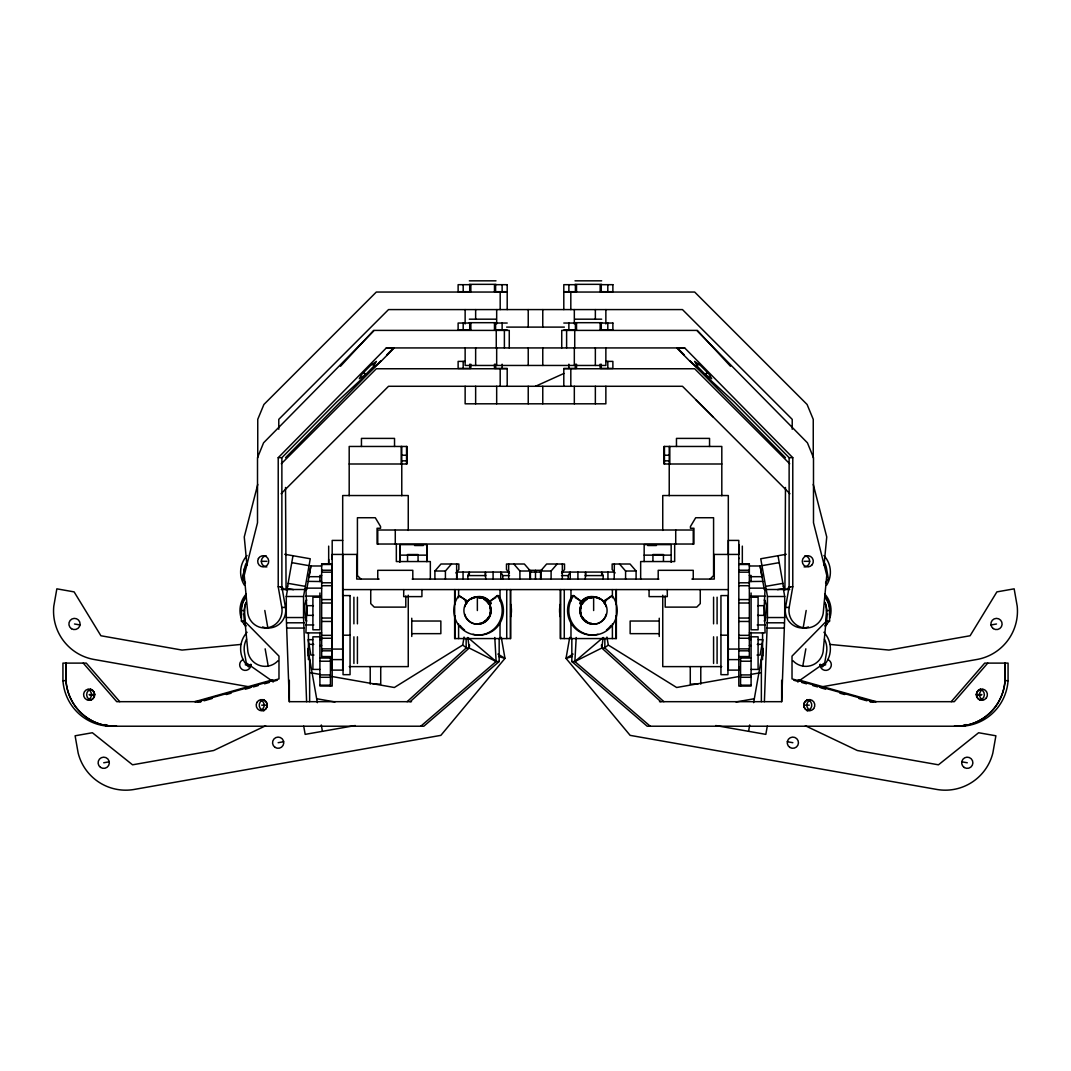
<?xml version="1.0" encoding="UTF-8"?>
<svg xmlns="http://www.w3.org/2000/svg" width="1071" height="1071" viewBox="0 0 1071 1071"><rect width="100%" height="100%" fill="white"/><g stroke="black" fill="none" stroke-linecap="round" stroke-linejoin="round"><path stroke-width="1.5" d="M65.974 680.647L65.974 663.11L65.974 680.647A49.052 48.302 90 0 0 113.62 726.218A49.052 48.302 -90 0 1 65.974 680.647L62.935 680.647L62.935 663.11L86.282 663.11L119.765 701.679M246.009 625.718L241.417 621.046L241.417 610.537A21.032 20.71 -90 0 1 245.701 597.725M241.417 621.046L244.456 621.046L244.456 610.537A21.032 20.71 90 0 1 246.035 602.478A21.032 20.71 -90 0 0 244.456 610.537L244.456 621.046L278.982 656.108L278.982 678.894L197.854 701.679L194.802 701.679L272.757 679.777M285.529 487.479L286.077 589.947M411.532 701.679L289.331 701.679L286.292 617.539L286.292 596.507L287.51 589.505M289.331 701.679L289.331 680.286M306.601 701.679L303.548 617.539L303.548 596.507L304.766 589.505M321.661 632.894L305.904 632.894L306.761 610.524L305.904 588.14L321.661 588.14M328.677 559.343L328.677 564.27L328.677 546.116M342.693 554.43L342.693 670.111L332.184 670.111L332.184 554.43L356.723 554.43L356.723 579.076L379.107 579.076M399.844 561.217L399.844 544.617L426.834 544.617L426.834 561.525L426.834 544.617M456.822 579.09L456.822 572.075L509.274 572.075M407.114 701.679L466.153 648.022L466.153 638.236M469.326 574.873L469.326 572.075L467.84 575.582L467.84 579.09M477.358 610.537L477.358 596.855M485.404 576.278L485.404 572.075L485.712 579.09M62.935 680.647A49.052 48.302 90 0 0 110.567 726.218L423.821 726.218L499.166 661.53L499.166 638.503M500.759 579.09L500.759 572.075L502.768 575.582L502.768 579.09M561.74 347.928L561.74 330.404L696.726 330.404L807.427 442.818L813.491 457.692L813.491 522.742L826.772 575.328L823.184 613.522A17.524 17.256 90 0 1 803.196 627.74A17.524 17.256 90 0 1 789.193 607.431L792.781 586.774L792.781 457.692L684.69 347.928L386.31 347.928L278.219 457.692L278.219 586.774L281.807 607.431A17.524 17.256 -90 0 1 267.804 627.74A17.524 17.256 -90 0 1 247.816 613.522L244.228 575.328L257.509 522.742L257.509 457.692L263.573 442.818L374.274 330.404L509.261 330.404L509.261 347.928M563.801 386.283L563.801 368.759L694.677 368.759L789.675 463.756M563.801 309.586L563.801 292.048L694.677 292.048L807.092 404.477L813.25 419.35L813.25 457.705M566.613 347.928L566.613 330.404M570.816 386.283L570.816 368.759M570.816 309.586L570.816 292.048M574.725 347.928L574.725 330.404M728.307 554.43L728.307 540.413L738.816 540.413L738.816 554.43L714.277 554.443L714.277 579.076L691.893 579.076M738.816 666.885L738.816 670.111L728.307 670.111L728.307 495.538L662.748 495.538L662.748 530.426M738.816 558.741L738.816 557.937M761.361 701.679L761.361 659.602L762.579 659.616L762.579 632.894M764.399 701.679L767.452 617.539L767.452 596.507L766.234 589.505M659.468 701.679L781.669 701.679L784.708 617.539L784.708 596.507L783.49 589.505M808.444 626.95A17.524 17.256 90 0 1 785.538 607.431L789.126 586.774L789.126 457.692L734.251 401.96L688.974 360.325L676.778 347.928L684.69 347.928M825.299 597.725A21.032 20.71 90 0 1 829.583 610.537L829.583 621.046L826.544 621.046L826.544 610.537A21.032 20.71 -90 0 0 824.965 602.478A21.032 20.71 90 0 1 826.544 610.537L826.544 621.046L792.018 656.108L792.018 678.894L873.146 701.679L876.198 701.679L798.243 679.777M1005.026 680.647L1005.026 663.11L1005.026 680.647A49.052 48.302 -90 0 1 957.38 726.218A49.052 48.302 90 0 0 1005.026 680.647L1008.065 680.647L1008.065 663.11L984.718 663.11L951.235 701.679M308.113 655.867L308.274 650.967M650.231 726.218L574.873 661.53L576.211 637.499M585.288 579.09L585.596 572.075L585.596 576.278M749.339 632.894L765.096 632.894L764.239 605.677L765.096 588.14L749.339 588.14M824.054 565.207L826.745 536.973L813.25 484.4M826.745 613.683L823.104 651.864A17.524 17.524 0 0 1 792.915 660.66M410.166 701.679L469.192 648.022L469.58 645.023M660.834 701.679L601.808 648.022L603.147 637.499L574.873 661.53L571.834 661.53L571.834 638.503M784.923 589.947L785.471 487.479M803.196 627.74L806.182 610.47M245.473 582.945L242.635 578.889L244.456 568.527A21.032 21.032 0 0 1 246.102 563.292M287.51 586.801L287.644 586.011M286.934 590.041L292.985 555.729M304.833 589.492L310.255 558.767L284.752 554.283M306.895 588.581L310.885 565.983L321.661 565.983M309.077 576.185L310.885 565.983M331.863 676.497L394.342 687.502L462.685 645.077L464.104 637.058M569.732 637.325L566.024 658.384L630.136 735.362L937.299 789.528A49.052 49.052 0 0 0 992.844 753.047L995.896 735.79L978.626 732.738L938.45 764.814L857.322 750.503L805.379 725.777M748.575 731.332L749.7 724.96M753.636 702.656L763.181 648.477M767.291 726.138L765.832 734.371L715.696 725.536M802.795 666.082L805.834 648.825M242.635 578.889L244.456 568.527M309.894 571.593L310.121 570.321M489.675 605.637L490.772 600.617L497.212 595.596L498.43 595.596A24.539 24.164 -89.8 0 1 472.994 634.246M603.937 603.134L604.486 600.617L612.13 595.596A24.539 24.164 89.8 0 1 609.292 628.623A24.539 24.164 89.8 0 1 576.64 628.623A24.539 24.164 89.8 0 1 573.788 595.596L572.57 595.596A24.539 24.164 89.8 0 0 598.006 634.246M604.874 604.379L605.704 600.617L612.13 595.596M257.75 484.4L244.255 536.973L246.946 565.207M371.945 363.658L373.98 365.72L376.403 361.382L370.285 365.72L361.744 374.408L359.32 378.746L365.747 374.408L374.288 365.72L372.253 363.658M568.232 579.09L568.232 575.582L570.241 572.075L570.241 579.09M825.527 582.945L828.365 578.889L826.544 568.527A21.032 21.032 0 0 0 824.898 563.292M434.906 579.09L434.906 571.017L440.971 564.002L458.843 564.002L458.843 569.531L455.885 572.945M445.416 579.076L445.416 571.017L451.493 564.002M540.574 579.09L540.574 571.017L546.652 564.002L564.524 564.015L564.524 569.531L561.565 572.945M551.096 579.076L551.096 571.017L557.174 564.002M987.757 663.11L954.274 701.679L870.107 701.679L873.146 701.679M340.484 366.269L373.672 330.404M250.801 664.489L248.579 666.912A24.539 24.539 0 0 1 247.066 632.251M262.556 626.95A17.524 17.256 -90 0 0 285.462 607.431L281.874 586.774L281.874 457.692L336.749 401.96L382.026 360.325L394.222 347.928L386.31 347.928M285.529 457.692L380.834 360.914M386.644 355.01L393.619 347.928M699.055 363.658L697.02 365.72L694.597 361.382L700.702 365.72L709.256 374.408L711.68 378.746L705.254 374.408L696.712 365.72L698.747 363.658M705.254 374.408L707.288 372.333M705.561 374.408L707.596 372.333M824.991 625.718L829.583 621.046M281.312 463.756L376.309 368.759L507.199 368.759L507.199 386.283M281.097 493.718L388.532 386.283L682.468 386.283L789.903 493.718M710.073 579.076L713.581 575.582L713.581 517.735L695.695 517.735L690.447 526.504L690.447 528.257L693.954 528.257L693.954 544.028L377.059 544.028L377.059 528.257L380.553 528.257L380.553 526.504L375.305 517.735L357.419 517.735L357.419 575.582L360.927 579.076M420.769 726.218L496.127 661.53L499.166 661.53M495.846 597.605L490.772 600.617M604.432 647.928L608.315 645.077L606.896 637.058M797.641 681.852L824.724 662.882L826.544 652.534A21.032 21.032 0 0 0 824.483 639.173M573.092 654.086L566.024 658.384L572.182 656.577M574.873 661.53L601.808 648.022L604.847 648.022L663.886 701.679M265.621 725.777L213.678 750.503L132.55 764.814L92.374 732.738L75.104 735.79L78.156 753.047A49.052 49.052 0 0 0 133.701 789.528L440.864 735.362L504.977 658.384L501.268 637.325M535.5 386.283L563.868 373.471M204.079 700.782L212.031 698.546M226.342 694.53L231.122 693.191M245.433 689.162L250.212 687.823M253.385 686.926L258.165 685.587M264.524 683.807L269.29 682.468M272.476 681.571L277.255 680.232M786.248 554.283L760.745 558.767L766.167 589.492M761.963 565.675L779.233 562.636M765.618 586.386L782.888 583.347M777.519 589.626L783.798 588.528M103.713 762.78L109.242 761.802M355.304 725.536L305.168 734.371L303.709 726.138M278.152 742.698L283.681 741.721M990.983 624.969L996.499 623.991M739.137 676.497L676.658 687.502L608.315 645.077M750.637 674.462L760.504 672.722M820.199 665.76L825.714 664.783M736.018 701.96L754.091 698.774M819.784 687.18L977.475 659.375A49.052 49.052 0 0 0 1017.196 606.106L1014.157 588.836L996.887 591.888L970.098 635.759L888.97 650.07L830.065 644.434M240.935 644.434L182.03 650.07L100.902 635.759L74.113 591.888L56.843 588.836L53.804 606.106A49.052 49.052 0 0 0 93.525 659.375L251.216 687.18M581.325 605.637L580.228 600.617L575.154 597.605M604.486 600.617L605.704 600.617M469.339 280.83L495.98 280.83M575.02 280.83L601.661 280.83M469.339 284.337L495.98 284.337M575.02 284.337L601.661 284.337M469.339 319.185L495.98 319.185M575.02 319.185L601.661 319.185M469.339 322.692L495.98 322.692M575.02 322.692L601.661 322.692M507.199 323.04L494.481 323.04L494.481 330.055L507.199 330.055M563.801 323.04L576.519 323.04L576.519 330.055L563.801 330.055M506.637 327.11L564.35 327.11M465.309 361.396L458.12 361.396L458.12 368.397L470.838 368.397L470.838 364.194M605.691 361.396L612.88 361.396L612.88 368.397L600.162 368.397L600.162 364.194M507.199 368.397L494.481 368.397L494.481 364.194M563.801 368.397L576.519 368.397L576.519 364.194M401.772 455.229L407.02 455.229M663.98 455.229L669.228 455.229M278.219 457.692L281.874 457.692M789.126 457.692L792.781 457.692M401.772 460.838L407.02 460.838M663.98 460.838L669.228 460.838M349.186 463.997L407.02 463.997L407.02 446.46L349.186 446.46L349.186 495.712M721.814 463.997L663.98 463.997L663.98 446.46L721.814 446.46L721.814 495.712M342.693 540.413L332.184 540.413L332.184 559.397M414.557 545.514L423.326 545.514M647.674 545.514L656.443 545.514M399.844 555.139L426.834 555.139M644.166 555.139L671.156 555.139M261.337 561.311L266.866 561.311M804.134 561.311L809.663 561.311M738.816 563.801L749.339 563.801L749.339 657.246L738.816 657.246M321.661 564.484L332.184 564.484M738.816 564.484L749.339 564.484M749.339 565.983L760.115 565.983L761.923 576.185M321.661 570.227L332.184 570.227M528.94 570.321L542.06 570.321M738.816 570.227L749.339 570.227M434.906 571.017L445.416 571.017M513.826 564.002L519.904 571.017L530.426 571.017L530.426 579.09M540.574 571.017L551.096 571.017M619.507 564.002L625.584 571.017L636.094 571.017L636.094 579.09M321.661 572.168L332.184 572.168M530.038 572.075L540.962 572.075M561.726 572.075L614.178 572.075M738.816 572.168L749.339 572.168M321.661 575.462L319.908 575.462L319.908 581.54M749.339 575.462L751.092 575.462L751.092 581.54M467.84 575.582L485.712 575.582M502.768 575.582L509.515 575.582M561.485 575.582L568.232 575.582M585.288 575.582L603.16 575.582L603.16 579.09M308.997 576.693L320.082 576.693M750.918 576.693L762.003 576.693M412.161 579.076L658.839 579.076M308.167 581.379L321.661 581.54M749.339 581.54L762.833 581.379M321.661 582.798L332.184 582.798M738.816 582.798L749.339 582.798M321.661 585.703L332.184 585.703M738.816 585.703L749.339 585.703M278.219 586.774L281.874 586.774M789.126 586.774L792.781 586.774M281.285 589.505L306.855 589.505M764.145 589.505L789.715 589.505M342.693 589.599L728.307 589.599M305.904 596.092L320.095 596.092M750.905 596.092L765.096 596.092M286.292 596.507L303.548 596.507M767.452 596.507L784.708 596.507M319.908 597.203L312.906 597.203L312.906 629.802L319.908 629.802L319.908 592.999M751.092 597.203L758.094 597.203L758.094 629.802L751.092 629.802L751.092 592.999M321.661 599.586L332.184 599.586M738.816 599.586L749.339 599.586M321.661 603.013L332.184 603.013M738.816 603.013L749.339 603.013M306.761 605.677L313.388 605.677M757.612 605.677L764.239 605.677M281.807 607.431L285.462 607.431M785.538 607.431L789.193 607.431M241.417 610.537L244.456 610.537M826.544 610.537L829.583 610.537M306.761 615.37L313.388 615.37M757.612 615.37L764.239 615.37M286.292 617.539L303.548 617.539M767.452 617.539L784.708 617.539M321.661 618.034L332.184 618.034M738.816 618.034L749.339 618.034M411.759 621.033L440.85 621.033L440.85 633.657L411.759 633.657M659.241 621.033L630.15 621.033L630.15 633.657L659.241 633.657M321.661 621.461L332.184 621.461M738.816 621.461L749.339 621.461M286.908 622.8L304.164 622.8M766.836 622.8L784.092 622.8M305.904 624.955L313.79 624.955M757.21 624.955L765.096 624.955M286.908 628.061L304.164 628.061M766.836 628.061L784.092 628.061M343.055 635.197L350.056 635.197M720.944 635.197L727.945 635.197M321.661 635.344L332.184 635.344M738.816 635.344L749.339 635.344M319.908 636.817L312.906 636.817L312.906 669.415L319.908 669.415M751.092 636.817L758.094 636.817L758.094 669.415L751.092 669.415M321.661 638.249L332.184 638.249M738.816 638.249L749.339 638.249M319.908 639.507L321.661 639.507M749.339 639.507L751.092 639.507M312.665 639.668L308.167 639.668L310.885 655.064L313.964 655.064M758.335 639.668L762.833 639.668L760.115 655.064L757.036 655.064M308.997 644.354L313.749 644.354M757.251 644.354L762.003 644.354M319.908 645.572L321.661 645.572M749.339 645.572L751.092 645.572M466.153 648.022L469.192 648.022L496.127 661.53L494.789 637.499M321.661 648.879L332.184 648.879M738.816 648.879L749.339 648.879M332.184 649.08L342.693 649.08M728.307 649.08L738.816 649.08M321.661 650.82L332.184 650.82M738.816 650.82L749.339 650.82M321.661 656.563L332.184 656.563M738.816 656.563L749.339 656.563M332.184 657.246L321.661 657.246L321.661 563.801L332.184 563.801L332.184 686.069L319.908 686.029L319.908 632.292M319.908 658.036L330.43 658.036M740.57 658.036L751.092 658.036M332.184 659.602L342.693 659.602M728.307 659.602L738.816 659.602M319.908 661.222L330.43 661.222M740.57 661.222L751.092 661.222M349.253 666.617L408.252 666.617L408.252 595.195M721.747 666.617L662.748 666.617L662.748 595.195M319.908 674.917L330.43 674.917M740.57 674.917L751.092 674.917M319.908 677.287L330.43 677.287M740.57 677.287L751.092 677.287M373.217 684.141L380.727 684.141L380.727 666.617M697.783 684.141L690.273 684.141L690.273 666.617M319.908 685.172L330.43 685.172M740.57 685.172L751.092 685.172M94.636 694.664L89.107 694.664L93.244 694.677M976.364 694.664L981.893 694.664L977.756 694.677M197.854 701.679L200.893 701.679L116.726 701.679L83.243 663.11M261.712 705.173L267.241 705.173M803.759 705.173L809.288 705.173M497.212 595.596A24.539 24.164 -89.8 0 1 494.36 628.623A24.539 24.164 -89.8 0 1 461.708 628.623A24.539 24.164 -89.8 0 1 458.87 595.596L466.514 600.617L467.063 603.134M458.87 595.596L466.514 600.617M291.767 562.636L309.037 565.675M288.112 583.347L305.382 586.386M287.202 588.528L293.481 589.626M961.758 761.802L967.287 762.78M787.319 741.721L792.848 742.698M74.501 623.991L80.017 624.969M310.496 672.722L320.363 674.462M245.286 664.783L250.801 665.76M316.909 698.774L334.982 701.96M793.745 680.232L798.524 681.571M801.71 682.468L806.476 683.807M812.835 685.587L817.615 686.926M820.788 687.823L825.567 689.162M839.878 693.191L844.658 694.53M858.969 698.546L866.921 700.782M498.818 656.577L504.977 658.384L497.908 654.086M273.359 681.852L246.276 662.882L244.456 652.534A21.032 21.032 0 0 1 246.517 639.173M462.685 645.077L466.568 647.928M573.788 595.596L580.228 600.617M496.127 661.53L467.853 637.499L469.192 648.022M571.834 661.53L647.179 726.218L960.433 726.218A49.052 48.302 -90 0 0 1008.065 680.647M695.922 399.737L713.273 417.088M697.328 330.404L730.516 366.269M677.381 347.928L684.356 355.01M690.166 360.914L785.471 457.692M363.712 372.333L365.747 374.408M363.404 372.333L365.439 374.408M820.185 664.489L822.421 666.912A24.539 24.539 0 0 0 823.934 632.251M636.094 571.017L630.029 564.002L612.157 564.015L612.157 569.531L615.115 572.945M530.426 571.017L524.348 564.002L506.476 564.015L506.476 569.531L509.435 572.945M603.16 575.582L601.674 572.075L601.674 574.873M465.296 600.617L466.126 604.379M783.356 586.011L783.49 586.801M778.015 555.729L784.066 590.041M760.115 565.983L764.105 588.581M307.819 648.477L317.364 702.656M321.3 724.96L322.425 731.332M265.153 648.825L268.205 666.082M264.805 610.47L267.804 627.74M601.42 645.023L601.808 648.022M244.255 613.683L247.896 651.864A17.524 17.524 0 0 0 278.085 660.66M762.726 650.967L762.887 655.867M792.219 429.27L792.219 419.35L682.468 309.586L388.532 309.586L278.781 419.35L278.781 429.27M781.669 680.286L781.669 701.679M751.092 632.292L751.092 686.069L738.816 686.069L738.816 544.617M742.323 546.116L742.323 564.27M740.57 657.112L740.57 686.069M717.088 597.203L717.088 623.844M717.088 636.817L717.088 663.458M713.581 597.203L713.581 623.844M713.581 636.817L713.581 663.458M709.551 446.46L709.551 438.4L676.47 438.4L676.47 446.46M700.782 666.617L700.782 684.141M700.26 589.599L700.26 603.616L696.752 607.123L665.198 607.123L665.198 595.971M693.245 544.028L693.245 530.011L377.755 530.011L377.755 544.028M693.245 579.076L693.245 570.321L658.196 570.321L658.196 579.076M675.721 530.011L675.721 544.028M674.676 544.028L674.676 561.552L640.659 561.552L640.659 579.076M671.156 562.288L671.156 544.617L644.166 544.617L644.166 561.525M669.817 446.46L669.817 463.997M669.228 446.46L669.228 495.712M667.3 589.599L667.3 596.614L649.08 596.614L649.08 589.599M664.448 446.46L664.448 463.997M663.444 561.217L663.444 554.537L652.935 554.537L652.935 561.217M659.241 618.235L659.241 636.469M625.584 571.017L625.584 579.076M616.361 589.599L616.361 638.57L560.32 638.57L560.32 589.599M616.053 589.599L616.053 604.298M616.053 615.718L616.053 638.57M614.352 564.002L614.178 579.09M612.398 589.599L612.398 597.765M612.398 623.884L612.398 638.57M607.94 572.075L607.94 579.09M607.806 284.685L607.806 291.7M607.806 323.04L607.806 330.055M607.806 361.396L607.806 368.397M605.865 309.586L605.865 323.924M605.865 347.928L605.865 365.452L465.135 365.452L465.135 347.928M605.865 386.283L605.865 403.807L465.135 403.807L465.135 386.283M604.847 638.236L604.847 648.022M601.273 284.685L601.273 291.7M601.273 323.04L601.273 330.055M601.273 364.194L601.273 368.397M595.356 309.586L595.356 319.145M595.356 347.928L595.356 365.452M595.356 386.283L595.356 403.807M593.642 596.855L593.642 610.537M577.912 572.075L577.912 579.09M575.408 284.685L575.408 291.7M575.408 323.04L575.408 330.055M575.408 364.194L575.408 368.397M574.324 309.586L574.324 323.924M574.324 347.928L574.324 365.452M574.324 386.283L574.324 403.807M570.977 589.599L570.977 601.032M570.977 622.251L570.977 638.57M568.875 284.685L568.875 291.7M568.875 323.04L568.875 330.055M568.875 364.194L568.875 368.397M564.27 589.599L564.27 638.57M562.329 564.002L562.329 579.076M560.628 589.599L560.628 638.57M542.769 309.586L542.769 327.11M542.769 347.928L542.769 365.452M542.769 386.283L542.769 403.807M540.882 572.075L540.882 579.09M535.5 570.321L535.5 579.237M530.118 572.075L530.118 579.09M528.231 309.586L528.231 327.11M528.231 347.928L528.231 365.452M528.231 386.283L528.231 403.807M519.904 571.017L519.904 579.076M510.68 589.599L510.68 638.57L454.64 638.57L454.64 589.599M510.372 589.599L510.372 638.57M508.671 564.002L508.671 579.076M507.199 309.586L507.199 292.048L376.309 292.048L263.908 404.477L257.75 419.35L257.75 457.705M506.73 589.599L506.73 638.57M504.387 330.404L504.387 347.928M502.125 284.685L502.125 291.7M502.125 323.04L502.125 330.055M502.125 364.194L502.125 368.397M500.184 292.048L500.184 309.586M500.184 368.759L500.184 386.283M500.023 589.599L500.023 601.032M500.023 622.251L500.023 638.57M496.676 309.586L496.676 323.924M496.676 347.928L496.676 365.452M496.676 386.283L496.676 403.807M496.261 330.404L496.261 347.928M495.592 284.685L495.592 291.7M495.592 323.04L495.592 330.055M495.592 364.194L495.592 368.397M493.088 572.075L493.088 579.09M475.644 309.586L475.644 319.145M475.644 347.928L475.644 365.452M475.644 386.283L475.644 403.807M469.727 284.685L469.727 291.7M469.727 323.04L469.727 330.055M469.727 364.194L469.727 368.397M465.135 309.586L465.135 323.924M463.194 284.685L463.194 291.7M463.194 323.04L463.194 330.055M463.194 361.396L463.194 368.397M463.06 572.075L463.06 579.09M458.602 589.599L458.602 597.765M458.602 623.884L458.602 638.57M456.648 564.002L456.648 579.076M454.947 589.599L454.947 604.298M454.947 615.718L454.947 638.57M430.341 579.076L430.341 561.552L396.337 561.552L396.337 544.028M421.92 589.599L421.92 596.614L403.7 596.614L403.7 589.599M418.065 561.217L418.065 554.537L407.556 554.537L407.556 561.217M412.804 579.076L412.804 570.321L377.755 570.321L377.755 579.076M411.759 618.235L411.759 636.469M408.252 530.426L408.252 495.538L342.693 495.538L342.693 596.734M406.873 455.229L406.873 460.838M406.552 446.46L406.552 463.997M405.802 595.971L405.802 607.123L374.248 607.123L370.74 603.616L370.74 589.599M401.772 446.46L401.772 495.712M401.183 446.46L401.183 463.997M399.844 544.617L399.844 562.288M395.279 530.011L395.279 544.028M394.53 446.46L394.53 438.4L361.449 438.4L361.449 446.46M370.218 666.617L370.218 684.141M357.419 597.203L357.419 623.844M357.419 636.817L357.419 663.458M353.912 597.203L353.912 623.844M353.912 636.817L353.912 663.458M330.43 657.112L330.43 686.069M309.639 701.679L309.639 659.602L308.421 659.616L308.421 632.894M579.732 603.522A14.017 13.803 -90 0 1 600.095 599.412M966.189 724.572A49.052 48.302 90 0 1 963.271 725.268M960.312 725.763A49.052 48.302 90 0 1 954.341 726.218M580.027 603.696A13.669 13.468 90 0 1 593.441 596.975M595.168 597.323A13.669 13.468 90 0 1 596.842 597.899M580.777 604.138A12.798 12.598 90 0 1 591.687 597.738M586.975 621.608A12.798 12.598 90 0 1 582.356 616.923M581.098 613.844A12.798 12.598 90 0 1 581.098 607.217M582.356 604.138A12.798 12.598 90 0 1 586.975 599.452M590.014 598.167A12.798 12.598 90 0 1 593.267 597.738M601.929 621.006A13.669 13.468 90 0 1 581.807 617.713A13.669 13.468 90 0 1 587.939 597.979A13.669 13.468 90 0 1 606.28 606.989M606.28 614.071A13.669 13.468 90 0 1 602.786 620.203M764.159 620.952A10.523 1.821 90 0 0 765.511 618.877L766.421 605.704L765.511 602.197A10.523 1.821 90 0 0 764.172 600.108M806.958 699.617A5.609 5.529 -90 0 1 806.958 710.742M980.273 689.242A5.609 5.529 -90 0 1 979.577 700.22M591.326 623.215A12.798 12.598 89.8 0 1 589.706 622.894M588.14 622.358A12.798 12.598 89.8 0 1 581.325 615.437M580.79 613.844A12.798 12.598 89.8 0 1 580.469 612.21M580.469 608.864A12.798 12.598 89.8 0 1 580.79 607.217M610.925 625.477A24.539 24.164 89.8 0 1 606.467 630.002M810.212 710.368A5.609 5.529 90 0 1 810.212 699.992M982.83 699.845A5.609 5.529 90 0 1 982.83 689.483M560.374 616.883A24.539 24.164 -89.8 0 1 560.374 604.178M827.642 659.508A5.609 5.609 0 0 1 831.136 666.229A5.609 5.609 0 0 1 824.75 670.312A5.609 5.609 0 0 1 820.132 664.288M807.855 710.595A5.609 5.529 90 0 1 807.173 699.992M981.893 700.273A5.609 5.529 90 0 1 980.46 689.242M804.857 555.742A5.609 5.529 -90 0 1 809.649 561.673A5.609 5.529 -90 0 1 804.134 566.92M787.051 588.715A24.539 24.164 90 0 1 789.943 587.417M241.564 614.741A24.539 24.164 90 0 1 245.567 596.4M245.634 626.254A24.539 24.164 90 0 1 243.76 623.657M241.095 617.86A24.539 24.164 90 0 1 246.33 593.896M266.866 566.92A5.609 5.529 90 0 1 261.351 561.673A5.609 5.529 90 0 1 266.144 555.742M281.057 587.417A24.539 24.164 -90 0 1 283.949 588.715M825.433 596.4A24.539 24.164 -90 0 1 829.436 614.741M824.67 593.896A24.539 24.164 -90 0 1 829.905 617.86M827.24 623.657A24.539 24.164 -90 0 1 825.366 626.254M244.469 585.315A24.539 24.539 0 0 1 247.066 555.541M823.934 555.541A24.539 24.539 0 0 1 826.531 585.315M470.905 599.412A14.017 13.803 -90 0 1 491.268 603.522M116.659 726.218A49.052 48.302 -90 0 1 110.688 725.763M107.729 725.268A49.052 48.302 -90 0 1 104.811 724.572M477.559 596.975A13.669 13.468 -90 0 1 490.973 603.696M474.158 597.899A13.669 13.468 -90 0 1 475.832 597.323M479.313 597.738A12.798 12.598 -90 0 1 490.223 604.138M484.025 599.452A12.798 12.598 -90 0 1 488.644 604.138M489.902 607.217A12.798 12.598 -90 0 1 489.902 613.844M488.644 616.923A12.798 12.598 -90 0 1 484.025 621.608M477.733 597.738A12.798 12.598 -90 0 1 480.986 598.167M464.72 606.989A13.669 13.468 -90 0 1 483.061 597.979A13.669 13.468 -90 0 1 489.193 617.713A13.669 13.468 -90 0 1 469.071 621.006M468.214 620.203A13.669 13.468 -90 0 1 464.72 614.071M306.841 620.952A10.523 1.821 -90 0 1 305.489 618.877L304.579 605.704L305.489 602.197A10.523 1.821 -90 0 1 306.828 600.108M89.107 700.273A5.609 5.529 90 0 1 84.328 691.866A5.609 5.529 90 0 1 93.887 691.866A5.609 5.529 90 0 1 89.107 700.273A5.609 5.529 -90 0 0 90.54 689.242M264.042 710.742A5.609 5.529 90 0 1 264.042 699.617M91.423 700.22A5.609 5.529 90 0 1 90.727 689.242M490.21 607.217A12.798 12.598 -89.8 0 1 490.531 608.864M490.531 612.21A12.798 12.598 -89.8 0 1 490.21 613.844M489.675 615.437A12.798 12.598 -89.8 0 1 482.86 622.358M481.294 622.894A12.798 12.598 -89.8 0 1 479.674 623.215M464.533 630.002A24.539 24.164 -89.8 0 1 460.075 625.477M260.789 699.992A5.609 5.529 -90 0 1 260.789 710.368M88.17 689.483A5.609 5.529 -90 0 1 88.17 699.845M510.626 604.178A24.539 24.164 89.8 0 1 510.626 616.883M250.868 664.288A5.609 5.609 0 0 1 246.25 670.312A5.609 5.609 0 0 1 239.864 666.229A5.609 5.609 0 0 1 243.358 659.508M263.827 699.992A5.609 5.529 -90 0 1 263.145 710.595M306.895 614.219A9.639 1.673 90 0 1 306.895 606.829M764.105 606.829A9.639 1.673 -90 0 1 764.105 614.219M470.838 284.685L458.12 284.685L458.12 291.7L470.838 291.7L470.838 284.685M507.199 284.685L494.481 284.685L494.481 291.7L507.199 291.7L507.199 284.685M576.519 284.685L563.801 284.685L563.801 291.7L576.519 291.7L576.519 284.685M612.88 284.685L600.162 284.685L600.162 291.7L612.88 291.7L612.88 284.685M470.838 323.04L458.12 323.04L458.12 330.055L470.838 330.055L470.838 323.04M612.88 323.04L600.162 323.04L600.162 330.055L612.88 330.055L612.88 323.04M350.056 595.583L343.055 595.583L343.055 674.676L350.056 674.676L350.056 595.583M727.945 595.583L720.944 595.583L720.944 674.676L727.945 674.676L727.945 595.583M581.981 603.696A13.669 13.468 90 0 0 593.642 624.206A13.669 13.468 90 0 0 605.289 603.696A13.669 13.468 90 0 0 581.981 603.696M813.665 708.6A5.609 5.529 -90 0 0 809.997 699.617A5.609 5.529 -90 0 0 804.174 707.329A5.609 5.529 -90 0 0 813.665 708.6M986.271 698.078A5.609 5.529 -90 0 0 982.616 689.108A5.609 5.529 -90 0 0 976.792 696.806A5.609 5.529 -90 0 0 986.271 698.078M789.836 747.424A5.609 5.609 0 0 0 798.457 742.939A5.609 5.609 0 0 0 790.264 737.718A5.609 5.609 0 0 0 789.836 747.424M964.275 767.505A5.609 5.609 0 0 0 972.883 763.021A5.609 5.609 0 0 0 964.69 757.799A5.609 5.609 0 0 0 964.275 767.505M993.286 628.583A5.609 5.609 0 0 0 1002.095 624.473A5.609 5.609 0 0 0 994.129 618.904A5.609 5.609 0 0 0 993.286 628.583M812.166 564.725A5.609 5.529 -90 0 0 808.511 555.742A5.609 5.529 -90 0 0 802.688 563.453A5.609 5.529 -90 0 0 812.166 564.725M258.432 558.5A5.609 5.529 90 0 0 263.212 566.92A5.609 5.529 90 0 0 267.991 558.5A5.609 5.529 90 0 0 258.432 558.5M486.89 620.203A13.669 13.468 -90 0 0 480.852 597.323A13.669 13.468 -90 0 0 464.359 614.071A13.669 13.468 -90 0 0 486.89 620.203M256.933 702.375A5.609 5.529 90 0 0 261.726 710.783A5.609 5.529 90 0 0 266.505 702.375A5.609 5.529 90 0 0 256.933 702.375M274.939 747.29A5.609 5.609 0 0 0 283.735 743.194A5.609 5.609 0 0 0 275.783 737.611A5.609 5.609 0 0 0 274.939 747.29M100.5 767.372A5.609 5.609 0 0 0 109.309 763.262A5.609 5.609 0 0 0 101.343 757.692A5.609 5.609 0 0 0 100.5 767.372M71.489 628.717A5.609 5.609 0 0 0 80.097 624.232A5.609 5.609 0 0 0 71.904 619.011A5.609 5.609 0 0 0 71.489 628.717"/></g></svg>
